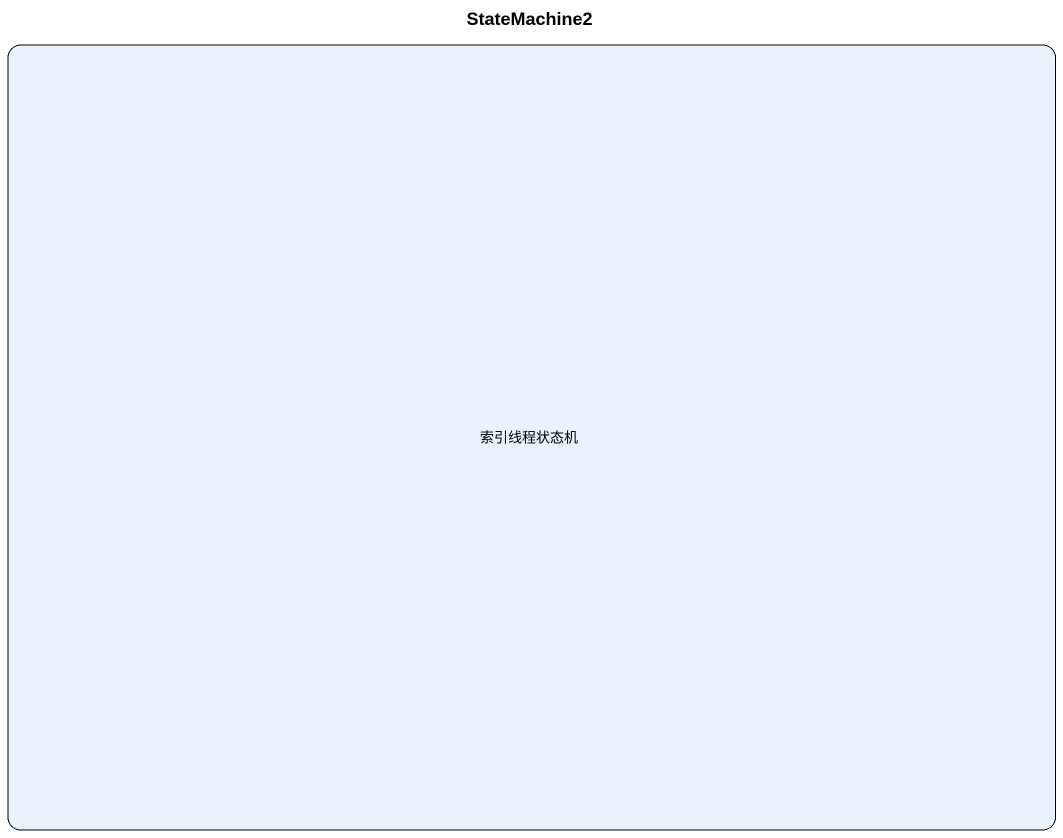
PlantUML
@startuml
title StateMachine2
hide empty description
state 索引线程状态机
@enduml
